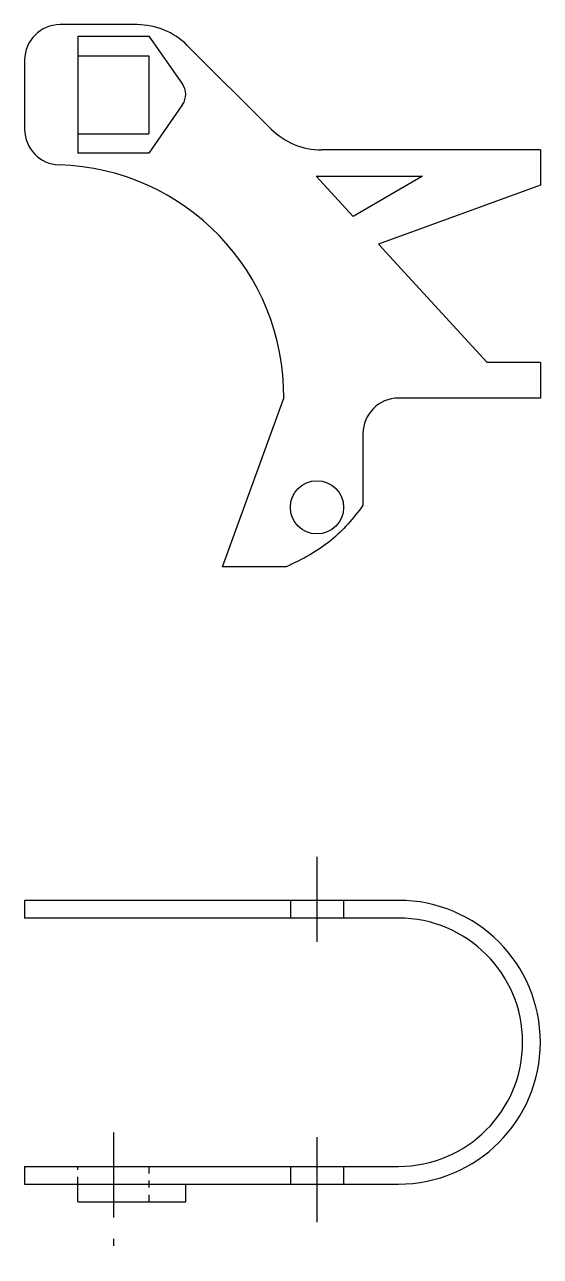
# Model space of a CAD drawing. Header units: centimetres. Extents: x 26.1 to 33.4, y 2.8 to 20.2.
import ezdxf

# ---------------------------------------------------------------- set-up
doc = ezdxf.new("R2010")
doc.units = ezdxf.units.CM
doc.header["$LTSCALE"] = 0.1
doc.header["$MEASUREMENT"] = 0
doc.linetypes.add('ACAD_ISO10W100', pattern=[18, 12, -3, 0, -3])
for name, color, linetype in [('Intrare clapa inchidere', 1, 'Continuous'), ('Linii centrale', 241, 'ACAD_ISO10W100'), ('Orificiu curea clapa', 30, 'Continuous'), ('Orificiu surub', 2, 'Continuous'), ('Rama de plastic', 4, 'Continuous')]:
    doc.layers.add(name, color=color, linetype=linetype)

msp = doc.modelspace()

# ---------------------------------------------------------------- linework, layer by layer
at = {"layer": 'Intrare clapa inchidere'}
for p, q in [((26.846, 20.03), (26.846, 19.755)), ((26.846, 20.03), (27.846, 20.03)), ((27.846, 20.03), (28.321, 19.355)), ((28.322, 19.069), (27.846, 18.38)), ((26.846, 18.655), (26.846, 18.38)), ((27.846, 18.38), (26.846, 18.38)), ((26.846, 3.597), (26.846, 3.847)), ((28.367, 3.597), (28.367, 3.847)), ((26.846, 3.597), (28.367, 3.597))]:
    msp.add_line(p, q, dxfattribs=at)
msp.add_arc((28.117, 19.211), 0.25, 325.3222, 35.1709, dxfattribs=at)
at = {"layer": 'Linii centrale'}
for p, q in [((30.216, 8.46), (30.216, 7.038)), ((27.346, 4.574), (27.346, 2.828)), ((30.216, 4.509), (30.216, 3.281)), ((26.846, 3.847), (27.846, 3.847))]:
    msp.add_line(p, q, dxfattribs=at)
at = {"layer": 'Orificiu curea clapa'}
for p, q in [((26.846, 19.755), (27.846, 19.755)), ((26.846, 19.755), (26.846, 18.655)), ((27.846, 19.755), (27.846, 18.655)), ((26.846, 18.655), (27.846, 18.655))]:
    msp.add_line(p, q, dxfattribs=at)
at = {"layer": 'Orificiu curea clapa', "linetype": 'ACAD_ISO10W100', "ltscale": 0.01}
for p, q in [((26.846, 3.847), (26.846, 4.097)), ((27.846, 4.097), (27.846, 3.597))]:
    msp.add_line(p, q, dxfattribs=at)
at = {"layer": 'Orificiu surub'}
for p, q in [((29.841, 7.847), (29.841, 7.597)), ((30.591, 7.847), (30.591, 7.597)), ((29.841, 4.097), (29.841, 3.847)), ((30.591, 4.097), (30.591, 3.847))]:
    msp.add_line(p, q, dxfattribs=at)
msp.add_circle((30.216, 13.388), 0.375, dxfattribs=at)
at = {"layer": 'Rama de plastic'}
for p, q in [((27.682, 20.193), (26.596, 20.193)), ((29.573, 18.72), (28.388, 19.901)), ((26.096, 19.693), (26.096, 18.716)), ((33.365, 18.428), (30.279, 18.428)), ((33.365, 18.428), (33.365, 17.928)), ((30.726, 17.489), (30.203, 18.059)), ((30.203, 18.059), (31.703, 18.059)), ((31.703, 18.059), (30.726, 17.489)), ((33.365, 17.928), (31.086, 17.096)), ((32.615, 15.428), (31.086, 17.096)), ((33.365, 15.428), (32.615, 15.428)), ((33.365, 15.428), (33.365, 14.928)), ((28.884, 12.551), (29.749, 14.928)), ((33.365, 14.928), (31.365, 14.928)), ((30.865, 14.428), (30.865, 13.417)), ((29.783, 12.551), (28.884, 12.551)), ((26.096, 7.847), (26.096, 7.597)), ((31.365, 7.847), (26.096, 7.847)), ((31.365, 7.597), (26.096, 7.597)), ((26.096, 4.097), (31.365, 4.097)), ((26.096, 4.097), (26.096, 3.847)), ((26.096, 3.847), (31.365, 3.847))]:
    msp.add_line(p, q, dxfattribs=at)
for centre, radius, start, end in [((26.596, 19.693), 0.5, 90, 180), ((27.682, 19.193), 1, 45.0613, 90), ((26.596, 18.716), 0.5, 180, 268.3659), ((30.279, 19.428), 1, 225.0613, 270), ((26.488, 14.957), 3.26, 359.4859, 88.3659), ((31.365, 14.428), 0.5, 90, 180), ((31.365, 5.847), 2, 270, 90), ((31.365, 5.847), 1.75, 270, 90)]:
    msp.add_arc(centre, radius, start, end, dxfattribs=at)
msp.add_open_spline([(30.865, 13.417), (30.731, 13.232), (30.423, 12.879), (30.012, 12.652), (29.783, 12.551)], degree=3, knots=[1.887076, 1.887076, 1.887076, 1.887076, 3.258435, 4.750951, 4.750951, 4.750951, 4.750951], dxfattribs=at)

doc.saveas('drawing.dxf')
